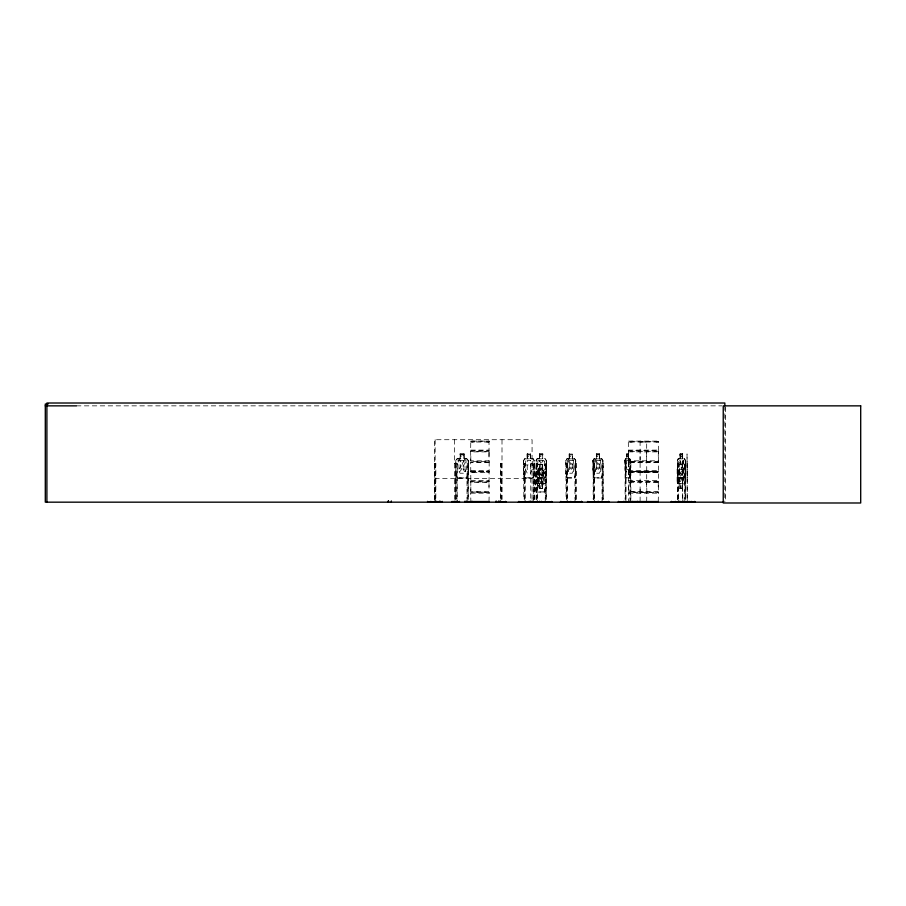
<?xml version="1.0" encoding="UTF-8"?>
<svg xmlns="http://www.w3.org/2000/svg" width="906" height="906" viewBox="0 0 906 906"><rect width="100%" height="100%" fill="white"/><g stroke="black" fill="none" stroke-linecap="round" stroke-linejoin="round"><path stroke-width="0.68" stroke-dasharray="4.53 3.4" d="M470.86 486.918L470.735 491.947L489.206 492.275M470.86 456.352L470.678 461.482L489.183 461.482L489.002 486.918M489.002 456.352L489.104 450.622M628.526 486.918L628.402 491.947L658.469 492.275L628.379 492.547L628.526 501.539M628.526 456.352L628.345 461.482L658.39 461.437L658.345 481.981M640.1 501.539L640.1 486.918M640.1 491.38L640.1 456.352M646.669 486.918L646.748 461.233M646.669 456.352L646.703 441.494M658.243 486.918L658.3 482.139M658.243 456.352L658.424 450.758L628.368 450.712L628.311 441.245L658.3 441.449M470.882 442.037L470.86 441.097L489.161 441.154L470.792 441.097L470.633 450.995L470.837 460.814L489.014 460.814L489.014 451.89L470.837 451.89M489.127 462.037L470.701 462.003L470.837 480.871M489.002 462.615L470.86 462.615M489.002 501.539L489.206 492.422M628.515 462.502L628.402 481.233M658.243 501.539L658.402 492.558M658.402 461.437L658.266 451.788M658.254 462.456L628.526 462.615M629.659 477.994L630.406 460.418L630.372 502.173M681.357 471.188L681.357 471.607M640.066 472.049L640.066 471.222M628.492 472.003L658.277 472.003L628.402 471.596L658.458 471.414L628.334 471.369M684.426 477.994L685.378 473.215L685.468 460.395L684.528 458.708L682.66 458.708M677.235 469.353L678.198 464.574M677.371 469.353L678.266 464.733M574.664 477.994L575.684 473.215L575.797 460.418L574.642 458.708M575.797 473.238L574.789 477.994L566.997 477.994L565.876 473.238L565.876 460.395L567.031 458.708L569.262 458.708M601.663 477.836L602.649 473.215M601.754 477.994L602.762 473.215L602.875 460.418L602.932 499.399M533.985 473.215L532.932 477.836L524.891 477.836M532.988 477.994L534.212 473.238L533.985 460.486M544.936 477.836L546.058 473.215M545.016 477.994L546.284 473.238L546.284 460.395L545.095 458.708L542.785 458.708M546.284 473.238L545.129 477.994L537.077 477.994M544.144 491.924L545.276 487.303M544.223 492.083L545.503 487.337M537.122 483.736L535.922 481.981L535.808 469.206L537.088 464.45M536.035 469.24L537.179 464.608M470.792 481.075L470.837 491.369L489.014 491.369L489.002 482.4L470.837 482.456M628.402 450.667L628.504 460.814L658.254 460.814M628.322 461.528L628.481 462.354M646.669 501.539L646.861 492.411M646.861 492.468L646.68 482.456M468.085 473.215L466.703 477.836L457.179 477.836L456.012 473.215L457.156 477.994L466.884 477.994M466.805 477.994L468.3 473.238L468.3 460.395L466.76 458.708M470.667 450.803L489.161 450.712M489.183 492.456L470.701 492.558L470.86 501.539M682.524 488.64L682.569 483.702L683.905 482.105L683.905 473.181L682.569 469.353L682.569 460.463L680.066 460.463L681.459 464.835C682.671 457.326 685.57 460.282 682.048 465.944C685.649 471.89 682.773 474.801 681.505 466.964C680.315 474.812 677.292 471.89 680.938 465.911C677.699 445.571 680.508 481.063 678.707 482.105L680.055 483.702L680.055 488.481M680.112 453.929L680.066 458.866L678.73 460.463L678.73 469.387L680.066 473.215L680.055 482.105L682.569 482.105L681.165 477.734C679.964 485.231 677.054 482.286 680.587 476.624C676.963 470.667 679.851 467.768 681.119 475.605C682.512 467.666 685.23 470.769 681.697 476.658C684.993 497.032 682.082 461.199 683.905 460.463L682.569 458.866L682.569 454.087M630.214 473.238L629.851 477.994L625.48 477.994L624.857 460.395L625.491 458.708L626.805 458.708M624.913 460.463L625.638 458.708M489.104 481.924L470.735 481.879M658.345 462.094L628.402 462.037M658.345 481.924L628.3 481.505L658.39 481.279M470.86 471.573L489.002 471.652M658.402 451.279L628.402 451.324M489.127 451.324L470.735 451.324M486.692 442.026L488.289 442.026M486.692 472.581L488.289 472.581M644.359 442.026L645.955 442.026M655.933 442.026L657.53 442.026M644.359 472.581L645.955 472.581M655.933 472.581L657.53 472.581M677.382 460.486L678.288 458.708M677.518 460.486L678.322 458.866M684.358 483.861L685.253 482.083M471.709 442.026L474.529 442.026M471.709 472.581L474.529 472.581M629.376 442.026L632.195 442.026M640.95 442.026L643.77 442.026M629.376 472.581L632.195 472.581M640.95 472.581L643.77 472.581M536.137 460.486L537.224 458.708M536.375 472.807L535.186 474.518L535.186 487.326L536.341 492.083M544.925 483.578L546.058 481.969L545.944 469.24L544.925 464.608M565.99 460.463L567.145 458.708M601.867 477.994L594.076 477.994L592.954 473.238L592.954 460.395L594.11 458.708L596.341 458.708M593.068 460.463L594.223 458.708M594.268 458.866L593.181 460.463L593.181 499.399M533.124 477.994L524.789 477.994L523.589 473.238L523.611 460.395L524.846 458.708L527.213 458.708L527.111 453.929L530.712 453.929L530.712 458.708M523.725 460.463L524.959 458.708M457.202 458.708L455.797 460.418L455.809 499.399M658.379 450.667L658.311 441.482M488.98 442.037L489.002 441.097L489.047 450.361M470.86 470.984L489.002 470.984L489.002 472.581L470.86 472.581L470.894 470.984L488.98 471.007M658.22 442.037L628.549 442.037M658.22 472.592L628.56 472.581M569.251 458.866L567.62 460.463L567.62 469.387L569.251 473.215L572.298 473.215L573.94 469.387L573.94 460.463L572.298 458.866L572.298 454.087M599.5 454.087L596.329 454.087L596.454 458.866L594.698 460.463L594.698 469.387L596.329 473.215L599.387 473.215L601.018 469.387L601.018 460.463L599.387 458.866L599.387 454.087M536.998 474.563L538.696 472.966M488.957 442.026L470.894 442.026M470.826 472.003L489.07 471.607M76.432 405.854L721.822 405.854M628.549 441.12L658.277 441.131M470.837 450.101L489.014 450.101M628.504 450.101L658.254 450.101M628.504 451.89L658.254 451.89M464.155 453.929L459.942 453.929L460.078 458.866L458.006 460.463L458.006 469.387L460.078 473.215L463.94 473.215L466.012 469.387L466.012 460.463L463.94 458.866M539.41 453.929L542.898 453.929L542.785 458.866M596.227 453.929L599.602 453.929L599.602 458.708M628.605 453.929L626.658 453.929L626.714 458.866L625.82 460.463L625.82 469.387L626.714 473.215L628.39 473.215L629.296 469.387L629.296 460.463L628.39 458.866M682.796 453.929L679.976 453.929L679.976 458.708M460.078 454.087L464.019 454.087M527.224 454.087L530.599 454.087M539.523 454.087L542.785 454.087M569.251 454.087L572.422 454.087M626.714 454.087L628.538 454.087M680.066 454.087L682.705 454.087M682.127 454.891L680.519 454.891L680.519 456.477L682.127 456.477M457.122 458.708L460.022 458.708M464.076 458.708L466.839 458.708M530.599 458.708L533.102 458.708L534.212 460.418L534.234 499.399M539.523 458.708L537.111 458.708L536.035 460.418L536.08 499.399M572.411 458.708L574.755 458.708M599.489 458.708L601.833 458.708L602.875 460.418M628.356 458.708L629.829 458.708L630.406 460.418M678.152 458.708L680.112 458.708M524.891 458.866L533.045 458.866M537.156 458.866L545.038 458.866M567.077 458.866L574.71 458.866M594.155 458.866L601.788 458.866M625.514 458.866L629.806 458.866M678.186 458.866L684.494 458.866M468.221 460.395L468.164 499.399M523.611 460.395L523.861 499.399M546.284 460.395L546.171 499.399M565.876 460.395L566.103 499.399M592.954 460.395L593.079 473.238L594.2 477.994M624.857 460.395L625.627 477.994M685.468 460.395L685.378 499.399M628.39 460.463L626.714 460.463L626.714 469.387L628.39 469.387M434.45 463.317L435.843 463.317L435.843 499.376M454.359 463.317L457.202 463.317L457.202 502.173M502.003 463.317L500.61 463.317L500.61 499.376M523.861 463.317L525.174 463.317L525.174 499.399M532.071 463.317L530.746 463.317L530.757 499.376M536.08 463.317L537.371 463.317L537.371 502.173M566.103 463.317L567.371 463.317L567.371 499.399M593.181 463.317L594.449 463.317L594.449 499.399M677.382 463.317L678.537 463.317L678.537 502.173M682.343 463.317L682.841 502.173M687.19 463.317L687.699 502.173M536.975 464.45L545.118 464.45M537.065 464.608L545.027 464.608M678.13 464.733L684.449 464.733M523.589 464.925L534.098 464.925M536.261 472.807L538.696 472.807L538.583 468.028L542.094 468.028L542.094 472.807L544.302 472.807M538.696 468.187L541.981 468.187M546.058 469.206L545.004 464.45M680.055 469.353L682.569 469.387M544.257 472.966L536.318 472.966L535.299 474.574L535.299 487.326M455.797 473.238L457.077 477.994M523.589 473.238L525.004 477.836M536.035 473.238L537.19 477.994M565.876 473.238L567.111 477.994M680.055 473.181L682.569 473.215M685.344 473.238L684.551 477.994L678.13 477.994L677.303 473.238L678.254 477.994M537.156 477.836L545.038 477.836M567.077 477.836L574.71 477.836M594.155 477.836L601.788 477.836M625.514 477.836L629.806 477.836M678.186 477.836L684.494 477.836M687.19 477.994L687.031 453.929L687.19 499.399M434.699 478.561L532.071 478.561M470.837 480.656L489.014 480.656M628.504 480.656L658.254 480.656M470.712 481.279L489.149 481.279M535.922 482.049L537.02 483.736L539.342 483.736M546.058 482.026L544.97 483.736L542.637 483.736M685.344 469.331L684.506 464.574L678.073 464.574L677.144 469.331L677.144 482.173L678.232 483.861M658.254 491.369L628.526 491.426L628.504 482.456L658.254 482.456L658.424 492.083M537.065 483.578L545.027 483.578M678.13 483.702L684.449 483.702M679.964 483.861L678.096 483.861L677.144 482.173M682.524 483.861L684.483 483.861L685.344 482.151L685.253 460.463M539.342 488.357L542.637 488.357M542.751 488.515L539.229 488.515L539.342 483.578M679.919 488.481L682.569 488.481M679.84 488.64L682.648 488.64L682.648 483.861M544.257 491.924L536.318 491.924L535.412 487.303M536.239 492.083L544.336 492.083M470.837 493.17L489.014 493.17M628.504 493.17L658.254 493.17M640.1 441.097L640.078 460.814M468.085 460.463L466.703 458.866L457.179 458.866L455.933 460.486L456.058 499.399M544.189 472.807L545.503 474.495L544.144 472.966M544.982 458.708L546.171 460.463M532.988 458.708L534.098 460.486M601.72 458.708L602.762 460.486M601.663 458.866L602.649 460.486M574.585 458.866L575.684 460.486M677.371 482.105L678.266 483.702M684.392 458.708L685.378 460.463M489.161 461.437L489.014 460.814M536.998 483.476L538.696 487.303L541.879 487.303L543.577 483.476L543.577 474.563L541.879 472.966L541.992 468.028M628.345 481.788L628.526 482.4M629.647 458.708L630.338 460.486M629.659 458.866L630.191 460.486M523.725 473.215L524.925 477.994M566.103 473.215L567.19 477.836M537.269 477.836L536.25 473.215L536.25 460.486M684.381 464.574L685.253 469.353M684.313 464.733L685.117 469.353M646.68 461.029L646.68 451.89M725.389 407.247L725.389 502.173M724.834 405.854L724.834 502.173M685.797 499.399L685.797 463.317L684.642 463.317L684.642 499.399M685.061 463.317L685.061 499.399M682.66 453.929L682.705 458.866M682.343 453.929L682.343 499.399M682.184 453.929L682.184 477.994M680.202 454.087L680.202 458.866M679.919 483.702L679.964 488.64M678.118 463.317L678.118 499.399M677.801 463.317L677.801 499.399M677.382 499.399L677.428 460.418L677.28 482.173M630.859 499.399L630.859 463.317L629.897 463.317L629.897 499.399M628.458 453.929L628.356 477.994M626.805 453.929L626.861 458.866M626.057 499.399L626.057 463.317L625.106 463.317L625.106 499.399M625.593 463.317L625.57 499.399M603.305 499.399L603.305 463.317L602.037 463.317L602.037 499.399M602.399 463.317L602.399 502.173M599.489 453.929L599.5 458.866M596.341 453.929L596.329 458.866M594.087 463.317L594.087 499.399M593.555 463.317L593.555 499.399M576.227 499.399L576.227 463.317L574.959 463.317L574.959 499.399M575.854 463.317L575.854 499.399M575.57 460.486L575.57 473.215M575.321 463.317L575.321 502.173M572.422 458.866L572.411 453.929L569.149 453.929L569.149 458.708M569.262 453.929L569.376 458.866M566.997 463.317L566.997 499.399M566.476 463.317L566.476 499.399M546.533 499.399L546.533 463.317L545.242 463.317L545.242 499.399M545.593 463.317L545.593 499.399M542.683 454.087L542.683 458.866L544.37 460.463L544.37 469.387L542.683 473.215L539.523 473.215L537.836 469.387L537.836 460.463L539.523 458.866L539.523 453.929M542.637 473.057L542.637 481.981L539.455 481.981L539.455 473.057M542.637 488.515L542.637 483.578L544.347 481.981L544.347 473.057L542.637 469.24L539.455 469.24L537.745 473.057L537.745 481.981L539.455 483.578L539.455 488.357M542.524 483.578L542.524 488.357M541.879 483.476L541.879 474.563L537.768 474.461L539.727 480.01C535.038 486.341 539.047 488.651 540.452 481.063C541.947 488.64 545.774 486.341 541.131 480.044C545.661 474.019 541.811 471.675 540.395 478.923L538.628 474.585L538.696 483.476M539.636 454.087L539.636 458.866M538.696 468.028L538.81 472.966M537.009 463.317L537.009 499.399M536.443 463.317L536.443 499.399M534.585 499.399L534.585 463.317L533.283 463.317L533.283 499.399M533.634 463.317L533.634 502.173M532.071 499.376L532.071 439.716L434.699 439.716L434.642 499.376M530.599 453.929L530.599 458.866M530.486 454.087L530.486 458.866L532.241 460.463L532.241 469.387L530.486 473.215L527.224 473.215L525.48 469.387L525.48 460.463L527.224 458.866L527.213 453.929M527.337 454.087L527.337 458.866M524.823 463.317L524.823 499.399M524.212 463.317L524.212 499.399M502.003 439.716L502.003 499.376M501.754 463.317L501.754 499.376M500.859 463.317L500.859 499.376M468.413 499.399L468.413 463.317L467.02 463.317L467.02 499.399M467.281 463.317L467.281 499.399M464.076 453.929L464.155 458.708M463.94 454.087L464.019 458.866M460.157 454.087L460.157 458.866M456.941 463.317L456.941 499.399M455.673 463.317L455.673 499.376M454.359 439.716L454.359 499.376M435.593 463.317L435.593 499.376M435.14 439.716L435.14 499.376M434.62 463.317L434.45 499.376M568.198 460.452L570.27 465.944C565.831 472.185 569.478 474.597 570.927 466.964C572.286 474.597 576.103 472.185 571.618 465.911C575.831 460.044 572.388 457.519 570.973 464.835L569.262 460.497L568.198 460.452M595.276 460.452L597.348 465.944C592.909 472.185 596.556 474.597 598.005 466.964C599.364 474.597 603.192 472.185 598.696 465.911C602.909 460.044 599.466 457.519 598.062 464.835L596.341 460.497L595.276 460.452M544.212 471.426L543.124 471.584L541.267 466.964C539.874 474.563 535.899 472.241 540.542 465.911C536.171 459.988 539.772 457.553 541.21 464.835C542.615 457.575 546.443 459.931 541.947 465.944L544.212 471.426M537.938 470.837L540.191 476.499C535.65 482.524 539.523 484.857 540.939 477.609C542.388 484.88 546.035 482.479 541.607 476.533C546.318 470.191 542.286 467.892 540.882 475.48L539.002 470.871L537.938 470.837M465.741 471.426L464.416 471.584L462.139 466.964C460.52 474.348 455.503 472.547 461.256 465.911C455.843 459.682 460.395 457.779 462.071 464.835C463.691 457.802 468.538 459.625 462.966 465.944L465.741 471.426M628.549 470.973L658.243 470.984L628.56 470.984M463.249 454.891L460.769 454.891L460.769 456.477L463.249 456.477L463.249 454.891M529.908 454.891L527.813 454.891L527.813 456.477L529.908 456.477L529.908 454.891M542.116 454.891L540.089 454.891L540.089 456.477L542.116 456.477L542.116 454.891M571.754 454.891L569.795 454.891L569.795 456.477L571.754 456.477L571.754 454.891M598.832 454.891L596.873 454.891L596.873 456.477L598.832 456.477L598.832 454.891M628.096 454.891L627.02 454.891L627.02 456.477L628.096 456.477L628.096 454.891M463.94 460.463L460.078 460.463L460.078 469.387L463.94 469.387L463.94 460.463M530.486 460.463L527.224 460.463L527.224 469.387L530.486 469.387L530.486 460.463M542.683 460.463L539.523 460.463L539.523 469.387L542.683 469.387L542.683 460.463M572.298 460.463L569.251 460.463L569.251 469.387L572.298 469.387L572.298 460.463M599.387 460.463L596.329 460.463L596.329 469.387L599.387 469.387L599.387 460.463M541.312 468.98L539.263 468.98L539.263 470.576L541.312 470.576L541.312 468.98M542.071 485.967L540.021 485.967L540.021 487.564L542.071 487.564L542.071 485.967M682.116 486.092L680.508 486.092L680.508 487.677L682.116 487.677L682.116 486.092"/><path stroke-width="1.36" d="M618.22 502.173L658.254 502.117M618.47 502.049L618.515 501.369M671.018 502.173L694.732 501.969M671.403 502.049L671.471 501.369M560.316 502.173L582.003 502.094M571.437 501.969L571.505 502.173M518.334 502.173L528.787 502.071M454.031 502.049L454.065 501.437M587.439 502.071L609.047 502.071M587.801 502.071L587.881 501.437L587.949 502.173M541.165 502.071L541.233 501.437M451.516 502.071L459.274 502.071M437.87 502.071L437.96 501.437L438.051 502.173M48.131 404.031L45.3 404.031L45.3 502.173L723.418 502.173M45.3 405.854L76.376 405.854M470.86 501.539L489.002 501.539M628.526 501.539L658.243 501.539M470.826 501.777L489.036 501.799M628.492 501.777L658.277 501.777M464.869 501.437L489.014 502.117M498.402 502.173L498.402 501.369L498.493 501.969L506.295 502.094M529.523 502.173L529.523 501.369L529.591 501.969L552.128 502.071M533.079 502.139L533.17 501.165M499.002 502.173L499.002 500.961L499.104 502.139M539.67 502.071L539.602 501.437M551.754 502.071L551.675 501.437L551.607 502.173M597.994 502.049L597.903 501.369M581.595 502.071L581.527 501.437M637.496 502.049L637.45 501.369M623.985 502.071L623.951 501.437M724.834 405.854L724.834 403.011L46.897 403.011L46.897 502.173M694.732 501.369L694.732 502.173M691.708 501.369L691.708 502.173M689.874 501.369L689.874 502.173M687.699 501.165L687.699 502.173M687.19 501.165L687.19 502.173M684.981 501.165L684.981 502.173M684.562 501.165L684.562 502.173M683.543 501.369L683.543 502.173M682.841 501.165L682.841 502.173M682.343 501.165L682.343 502.173M680.168 501.369L680.168 502.173M679.647 501.369L679.647 502.173M678.628 501.165L678.628 502.173M678.209 501.165L678.209 502.173M675.31 501.369L675.31 502.173M632.048 501.369L632.048 502.173M630.316 501.165L630.316 502.173M629.84 501.165L629.84 502.173M626.114 501.165L626.114 502.173M625.65 501.165L625.65 502.173M623.906 501.369L623.906 502.173M608.538 501.369L608.538 502.173M602.297 501.165L602.297 502.173M601.924 501.165L601.924 502.173M598.583 501.369L598.583 502.173M594.551 501.165L594.551 502.173M594.189 501.165L594.189 502.173M581.459 501.369L581.459 502.173M575.219 501.165L575.219 502.173M574.846 501.165L574.846 502.173M570.825 501.369L570.825 502.173M567.473 501.165L567.473 502.173M567.111 501.165L567.111 502.173M560.871 501.369L560.871 502.173M545.491 501.165L545.491 502.173M545.129 501.165L545.129 502.173M541.301 501.369L541.301 502.173M539.523 501.369L539.523 502.173M537.473 501.165L537.473 502.173M537.122 501.165L537.122 502.173M533.521 501.165L533.521 502.173M532.264 501.369L532.264 502.173M532.173 501.369L532.173 502.173M531.007 501.369L531.007 502.173M530.599 501.165L530.599 502.173M528.934 501.369L528.934 502.173M525.276 501.165L525.276 502.173M524.936 501.165L524.936 502.173M518.923 501.369L518.923 502.173M505.616 501.369L505.616 502.173M500.724 501.165L500.724 502.173M500.474 501.165L500.474 502.173M496.148 500.961L496.148 502.173M472.06 501.369L472.06 502.173M467.145 501.165L467.145 502.173M466.896 501.165L466.896 502.173M464.778 501.369L464.778 502.173M459.444 501.369L459.444 502.173M457.326 501.165L457.326 502.173M457.077 501.165L457.077 502.173M455.82 501.165L455.831 502.173M454.257 501.369L454.257 502.173M454.166 501.369L454.166 502.173M452.162 501.369L452.162 502.173M442.173 501.369L442.162 502.173L427.587 502.139L427.598 501.369M439.908 500.961L439.908 502.173M435.979 501.165L435.979 502.173M435.729 501.165L435.729 502.173M435.129 501.165L435.14 502.173M430.848 501.369L430.848 502.173M391.335 500.961L391.335 502.173M388.504 500.961L388.504 502.173M388.266 500.961L388.266 502.173M860.7 405.854L723.237 405.854L723.237 502.989L860.7 502.989L860.7 405.854M434.642 502.173L434.642 501.165L434.62 502.173"/></g></svg>
